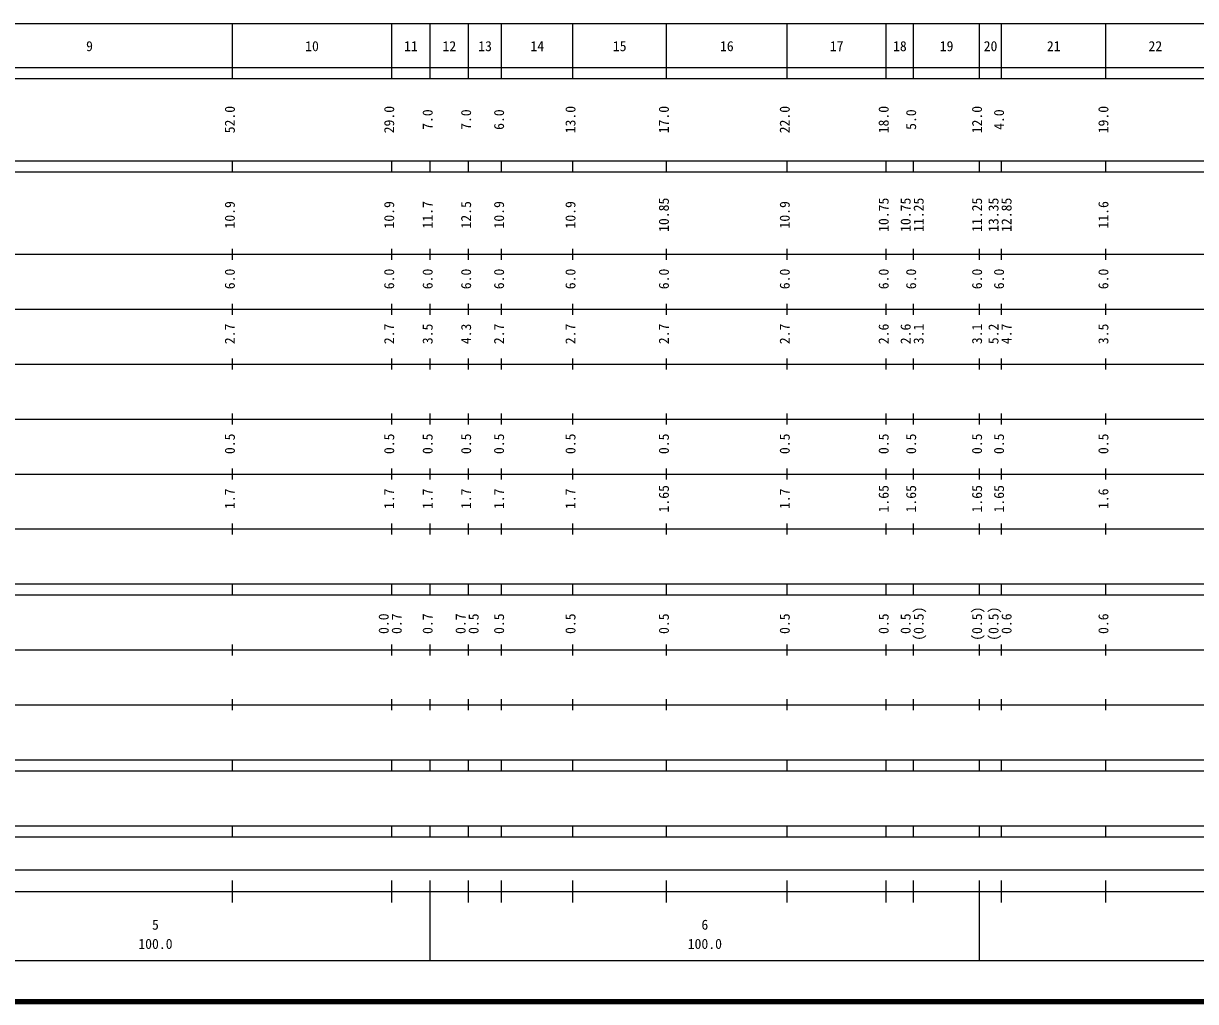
# Model space of a CAD drawing. Units: millimetres on the paper, enlarged 1000 times. Extents: x 40000 to 680000, y 20000 to 380000.
# Drawn here: x 293976 to 507316, y 20000 to 198000 of the extents above; entities that cross this region are included whole.
import ezdxf
from ezdxf.enums import TextEntityAlignment as Align

# ---------------------------------------------------------------- set-up
doc = ezdxf.new("R2010")
doc.units = ezdxf.units.MM
doc.header["$LTSCALE"] = 1000
doc.layers.add('M-TTL', color=2, linetype='Continuous', lineweight=140)
doc.layers.add('M-TTL-BAND', color=7, linetype='Continuous', lineweight=25)
doc.styles.add('ＭＳ ゴシック', font='')
doc.styles.get('ＭＳ ゴシック').set_extended_font_data('MS Gothic')

msp = doc.modelspace()

# ---------------------------------------------------------------- linework, layer by layer
at = {"layer": 'M-TTL'}
msp.add_line((40000, 20000), (680000, 20000), dxfattribs=at)
at = {"layer": 'M-TTL-BAND'}
for p, q in [((68000, 198000), (579000, 198000)), ((332000, 188000), (332000, 198000)), ((361000, 188000), (361000, 198000)), ((368000, 188000), (368000, 198000)), ((375000, 188000), (375000, 198000)), ((381000, 188000), (381000, 198000)), ((394000, 188000), (394000, 198000)), ((411000, 188000), (411000, 198000)), ((433000, 188000), (433000, 198000)), ((451000, 188000), (451000, 198000)), ((456000, 188000), (456000, 198000)), ((468000, 188000), (468000, 198000)), ((472000, 188000), (472000, 198000)), ((491000, 188000), (491000, 198000)), ((40000, 190000), (579000, 190000)), ((40000, 188000), (579000, 188000)), ((40000, 173000), (579000, 173000)), ((332000, 171000), (332000, 173000)), ((361000, 171000), (361000, 173000)), ((368000, 171000), (368000, 173000)), ((375000, 171000), (375000, 173000)), ((381000, 171000), (381000, 173000)), ((394000, 171000), (394000, 173000)), ((411000, 171000), (411000, 173000)), ((433000, 171000), (433000, 173000)), ((451000, 171000), (451000, 173000)), ((456000, 171000), (456000, 173000)), ((468000, 171000), (468000, 173000)), ((472000, 171000), (472000, 173000)), ((491000, 171000), (491000, 173000)), ((40000, 171000), (579000, 171000)), ((40000, 156000), (579000, 156000)), ((332000, 155000), (332000, 157000)), ((361000, 155000), (361000, 157000)), ((368000, 155000), (368000, 157000)), ((375000, 155000), (375000, 157000)), ((381000, 155000), (381000, 157000)), ((394000, 155000), (394000, 157000)), ((411000, 155000), (411000, 157000)), ((433000, 155000), (433000, 157000)), ((451000, 155000), (451000, 157000)), ((456000, 155000), (456000, 157000)), ((468000, 155000), (468000, 157000)), ((472000, 155000), (472000, 157000)), ((491000, 155000), (491000, 157000)), ((46000, 146000), (579000, 146000)), ((332000, 145000), (332000, 147000)), ((361000, 145000), (361000, 147000)), ((368000, 145000), (368000, 147000)), ((375000, 145000), (375000, 147000)), ((381000, 145000), (381000, 147000)), ((394000, 145000), (394000, 147000)), ((411000, 145000), (411000, 147000)), ((433000, 145000), (433000, 147000)), ((451000, 145000), (451000, 147000)), ((456000, 145000), (456000, 147000)), ((468000, 145000), (468000, 147000)), ((472000, 145000), (472000, 147000)), ((491000, 145000), (491000, 147000)), ((332000, 135000), (332000, 137000)), ((361000, 135000), (361000, 137000)), ((368000, 135000), (368000, 137000)), ((375000, 135000), (375000, 137000)), ((381000, 135000), (381000, 137000)), ((394000, 135000), (394000, 137000)), ((411000, 135000), (411000, 137000)), ((433000, 135000), (433000, 137000)), ((451000, 135000), (451000, 137000)), ((456000, 135000), (456000, 137000)), ((468000, 135000), (468000, 137000)), ((472000, 135000), (472000, 137000)), ((491000, 135000), (491000, 137000)), ((52000, 136000), (579000, 136000)), ((46000, 126000), (579000, 126000)), ((332000, 125000), (332000, 127000)), ((361000, 125000), (361000, 127000)), ((368000, 125000), (368000, 127000)), ((375000, 125000), (375000, 127000)), ((381000, 125000), (381000, 127000)), ((394000, 125000), (394000, 127000)), ((411000, 125000), (411000, 127000)), ((433000, 125000), (433000, 127000)), ((451000, 125000), (451000, 127000)), ((456000, 125000), (456000, 127000)), ((468000, 125000), (468000, 127000)), ((472000, 125000), (472000, 127000)), ((491000, 125000), (491000, 127000)), ((52000, 116000), (579000, 116000)), ((332000, 115000), (332000, 117000)), ((361000, 115000), (361000, 117000)), ((368000, 115000), (368000, 117000)), ((375000, 115000), (375000, 117000)), ((381000, 115000), (381000, 117000)), ((394000, 115000), (394000, 117000)), ((411000, 115000), (411000, 117000)), ((433000, 115000), (433000, 117000)), ((451000, 115000), (451000, 117000)), ((456000, 115000), (456000, 117000)), ((468000, 115000), (468000, 117000)), ((472000, 115000), (472000, 117000)), ((491000, 115000), (491000, 117000)), ((332000, 105000), (332000, 107000)), ((361000, 105000), (361000, 107000)), ((368000, 105000), (368000, 107000)), ((375000, 105000), (375000, 107000)), ((381000, 105000), (381000, 107000)), ((394000, 105000), (394000, 107000)), ((411000, 105000), (411000, 107000)), ((433000, 105000), (433000, 107000)), ((451000, 105000), (451000, 107000)), ((456000, 105000), (456000, 107000)), ((468000, 105000), (468000, 107000)), ((472000, 105000), (472000, 107000)), ((491000, 105000), (491000, 107000)), ((46000, 106000), (579000, 106000)), ((40000, 96000), (579000, 96000)), ((40000, 94000), (579000, 94000)), ((332000, 94000), (332000, 96000)), ((361000, 94000), (361000, 96000)), ((368000, 94000), (368000, 96000)), ((375000, 94000), (375000, 96000)), ((381000, 94000), (381000, 96000)), ((394000, 94000), (394000, 96000)), ((411000, 94000), (411000, 96000)), ((433000, 94000), (433000, 96000)), ((451000, 94000), (451000, 96000)), ((456000, 94000), (456000, 96000)), ((468000, 94000), (468000, 96000)), ((472000, 94000), (472000, 96000)), ((491000, 94000), (491000, 96000)), ((49000, 84000), (579000, 84000)), ((332000, 83000), (332000, 85000)), ((361000, 83000), (361000, 85000)), ((368000, 83000), (368000, 85000)), ((375000, 83000), (375000, 85000)), ((381000, 83000), (381000, 85000)), ((394000, 83000), (394000, 85000)), ((411000, 83000), (411000, 85000)), ((433000, 83000), (433000, 85000)), ((451000, 83000), (451000, 85000)), ((456000, 83000), (456000, 85000)), ((468000, 83000), (468000, 85000)), ((472000, 83000), (472000, 85000)), ((491000, 83000), (491000, 85000)), ((332000, 73000), (332000, 75000)), ((361000, 73000), (361000, 75000)), ((368000, 73000), (368000, 75000)), ((375000, 73000), (375000, 75000)), ((381000, 73000), (381000, 75000)), ((394000, 73000), (394000, 75000)), ((411000, 73000), (411000, 75000)), ((433000, 73000), (433000, 75000)), ((451000, 73000), (451000, 75000)), ((456000, 73000), (456000, 75000)), ((468000, 73000), (468000, 75000)), ((472000, 73000), (472000, 75000)), ((491000, 73000), (491000, 75000)), ((40000, 74000), (579000, 74000)), ((40000, 64000), (579000, 64000)), ((40000, 62000), (579000, 62000)), ((332000, 62000), (332000, 64000)), ((361000, 62000), (361000, 64000)), ((368000, 62000), (368000, 64000)), ((375000, 62000), (375000, 64000)), ((381000, 62000), (381000, 64000)), ((394000, 62000), (394000, 64000)), ((411000, 62000), (411000, 64000)), ((433000, 62000), (433000, 64000)), ((451000, 62000), (451000, 64000)), ((456000, 62000), (456000, 64000)), ((468000, 62000), (468000, 64000)), ((472000, 62000), (472000, 64000)), ((491000, 62000), (491000, 64000)), ((40000, 52000), (579000, 52000)), ((332000, 50000), (332000, 52000)), ((361000, 50000), (361000, 52000)), ((368000, 50000), (368000, 52000)), ((375000, 50000), (375000, 52000)), ((381000, 50000), (381000, 52000)), ((394000, 50000), (394000, 52000)), ((411000, 50000), (411000, 52000)), ((433000, 50000), (433000, 52000)), ((451000, 50000), (451000, 52000)), ((456000, 50000), (456000, 52000)), ((468000, 50000), (468000, 52000)), ((472000, 50000), (472000, 52000)), ((491000, 50000), (491000, 52000)), ((40000, 50000), (579000, 50000)), ((71000, 44000), (565000, 44000)), ((332000, 38000), (332000, 42000)), ((361000, 38000), (361000, 42000)), ((368000, 27500), (368000, 42000)), ((375000, 38000), (375000, 42000)), ((381000, 38000), (381000, 42000)), ((394000, 38000), (394000, 42000)), ((411000, 38000), (411000, 42000)), ((433000, 38000), (433000, 42000)), ((451000, 38000), (451000, 42000)), ((456000, 38000), (456000, 42000)), ((468000, 27500), (468000, 42000)), ((472000, 38000), (472000, 42000)), ((491000, 38000), (491000, 42000)), ((40000, 40000), (579000, 40000)), ((68000, 27500), (579000, 27500))]:
    msp.add_line(p, q, dxfattribs=at)

# ---------------------------------------------------------------- texts
at = {"layer": 'M-TTL-BAND', "style": 'ＭＳ ゴシック'}
for s, p in [('9', (306000, 192405)), ('10', (346500, 192405)), ('11', (364500, 192405)), ('12', (371500, 192405)), ('13', (378000, 192405)), ('14', (387500, 192405)), ('15', (402500, 192405)), ('16', (422000, 192405)), ('17', (442000, 192405)), ('18', (453500, 192405)), ('19', (462000, 192405)), ('20', (470000, 192405)), ('21', (481500, 192405)), ('22', (500000, 192405)), ('5', (318000, 32523)), ('6', (418000, 32523)), ('100.0', (318000, 29033)), ('100.0', (418000, 29033))]:
    msp.add_text(s, height=1833, dxfattribs=at).set_placement(p, align=Align.BOTTOM_CENTER)
for s, p in [('52.0', (333000, 180500)), ('29.0', (362000, 180500)), ('7.0', (369000, 180500)), ('7.0', (376000, 180500)), ('6.0', (382000, 180500)), ('13.0', (395000, 180500)), ('17.0', (412000, 180500)), ('22.0', (434000, 180500)), ('18.0', (452000, 180500)), ('5.0', (457000, 180500)), ('12.0', (469000, 180500)), ('4.0', (473000, 180500)), ('19.0', (492000, 180500)), ('10.9', (333000, 163174)), ('10.9', (362000, 163174)), ('11.7', (369000, 163174)), ('12.5', (376000, 163174)), ('10.9', (382000, 163174)), ('10.9', (395000, 163174)), ('10.85', (412000, 163174)), ('10.9', (434000, 163174)), ('10.75', (452000, 163174)), ('10.75', (456000, 163174)), ('11.25', (458370, 163174)), ('11.25', (469000, 163174)), ('13.35', (472000, 163174)), ('12.85', (474370, 163174)), ('11.6', (492000, 163174)), ('6.0', (333000, 151500)), ('6.0', (362000, 151500)), ('6.0', (369000, 151500)), ('6.0', (376000, 151500)), ('6.0', (382000, 151500)), ('6.0', (395000, 151500)), ('6.0', (412000, 151500)), ('6.0', (434000, 151500)), ('6.0', (452000, 151500)), ('6.0', (457000, 151500)), ('6.0', (469000, 151500)), ('6.0', (473000, 151500)), ('6.0', (492000, 151500)), ('2.7', (333000, 141500)), ('2.7', (362000, 141500)), ('3.5', (369000, 141500)), ('4.3', (376000, 141500)), ('2.7', (382000, 141500)), ('2.7', (395000, 141500)), ('2.7', (412000, 141500)), ('2.7', (434000, 141500)), ('2.6', (452000, 141500)), ('2.6', (456000, 141500)), ('3.1', (458370, 141500)), ('3.1', (469000, 141500)), ('5.2', (472000, 141500)), ('4.7', (474370, 141500)), ('3.5', (492000, 141500)), ('0.5', (333000, 121500)), ('0.5', (362000, 121500)), ('0.5', (369000, 121500)), ('0.5', (376000, 121500)), ('0.5', (382000, 121500)), ('0.5', (395000, 121500)), ('0.5', (412000, 121500)), ('0.5', (434000, 121500)), ('0.5', (452000, 121500)), ('0.5', (457000, 121500)), ('0.5', (469000, 121500)), ('0.5', (473000, 121500)), ('0.5', (492000, 121500)), ('1.7', (333000, 111500)), ('1.7', (362000, 111500)), ('1.7', (369000, 111500)), ('1.7', (376000, 111500)), ('1.7', (382000, 111500)), ('1.7', (395000, 111500)), ('1.65', (412000, 111500)), ('1.7', (434000, 111500)), ('1.65', (452000, 111500)), ('1.65', (457000, 111500)), ('1.65', (469000, 111500)), ('1.65', (473000, 111500)), ('1.6', (492000, 111500)), ('0.0', (361000, 88764)), ('0.7', (363370, 88764)), ('0.7', (369000, 88764)), ('0.7', (375000, 88764)), ('0.5', (377370, 88764)), ('0.5', (382000, 88764)), ('0.5', (395000, 88764)), ('0.5', (412000, 88764)), ('0.5', (434000, 88764)), ('0.5', (452000, 88764)), ('0.5', (456000, 88764)), ('(0.5)', (458370, 88764)), ('(0.5)', (469000, 88764)), ('(0.5)', (472000, 88764)), ('0.6', (474370, 88764)), ('0.6', (492000, 88764))]:
    msp.add_text(s, height=1833, rotation=90, dxfattribs=at).set_placement(p, align=Align.BOTTOM_CENTER)

doc.saveas('drawing.dxf')
